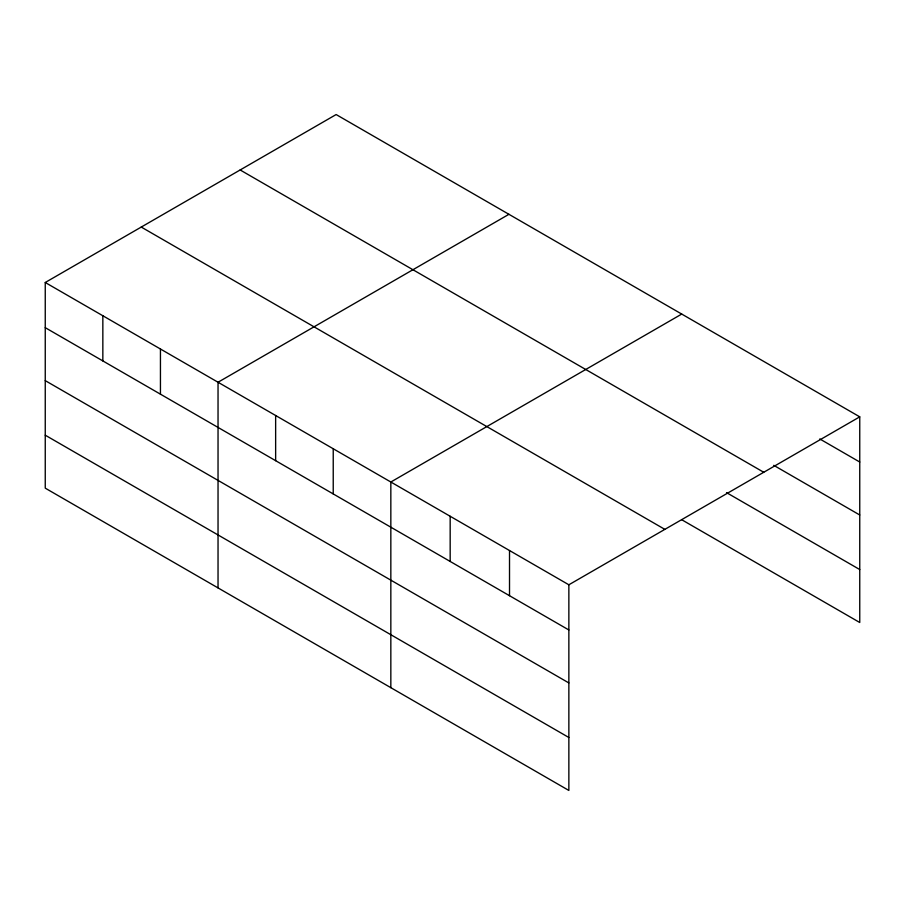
<?xml version="1.0" encoding="UTF-8"?>
<svg xmlns="http://www.w3.org/2000/svg" width="905" height="905" viewBox="0 0 905 905"><rect width="100%" height="100%" fill="white"/><g stroke="black" fill="none" stroke-linecap="round" stroke-linejoin="round"><path stroke-width="1.36" d="M45.25 282.496L568.86 584.788L568.86 790.45L45.25 488.157L45.25 282.496L336.14 114.55L859.75 416.843L859.75 622.504L681.725 519.73M508.938 214.304L218.037 382.249L218.037 587.911M681.725 314.069L390.836 482.014L390.836 687.676M568.86 584.788L859.75 416.843M819.783 438.948L859.75 462.025M773.764 465.34L859.75 514.99M240.153 169.97L763.752 472.274M726.534 492.637L859.75 569.55M141.248 227.065L664.847 529.368M45.25 327.667L568.86 629.971M45.25 380.632L568.86 682.936M45.25 435.192L568.86 737.496M509.515 550.534L509.515 595.705M450.17 516.269L450.17 561.451M333.232 448.756L333.232 493.938M275.64 415.508L275.64 460.679M160.445 349.002L160.445 394.173M102.842 315.743L102.842 360.925"/></g></svg>
